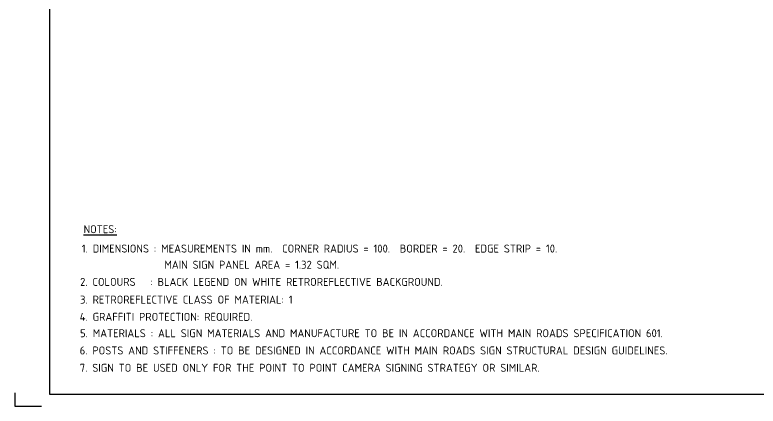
# Model space of a CAD drawing. Header units: millimetres. Extents: x 0 to 420, y 0 to 297.
# Drawn here: x 0 to 278.3, y 0 to 146.7 of the extents above; entities that cross this region are included whole.
import ezdxf
from ezdxf.enums import TextEntityAlignment as Align

# ---------------------------------------------------------------- set-up
doc = ezdxf.new("R2010")
doc.units = ezdxf.units.MM
doc.header["$MEASUREMENT"] = 0
for name, color, linetype in [('T25', 1, 'Continuous'), ('TBLK18', 4, 'Continuous'), ('TBLK25', 1, 'Continuous'), ('TBLK35', 3, 'Continuous'), ('TBLK50', 7, 'Continuous')]:
    doc.layers.add(name, color=color, linetype=linetype)
doc.styles.add('ISO', font='iso3098b.shx')

# ---------------------------------------------------------------- blocks, each defined once
blk = doc.blocks.new('A3BBLK')
at = {"layer": 'TBLK25'}
for p, q in [((0, 5), (0, 0)), ((0, 0), (10, 0))]:
    blk.add_line(p, q, dxfattribs=at)
at = {"layer": 'TBLK50'}
for p, q in [((13, 292.5), (13, 4.5)), ((13, 4.5), (415.5, 4.5))]:
    blk.add_line(p, q, dxfattribs=at)
blk = doc.blocks.new('a3_in_vtblk std dwg')
blk.add_blockref('A3BBLK', (0, 0))
at = {"layer": 'TBLK18', "style": 'ISO'}
blk.add_attdef('MR_DIRECTORATE', text='', height=1.5, dxfattribs=at).set_placement((381.5, 68.12), align=Align.CENTER)
for tag, p in [('STREET_NAME', (355.51, 62.1)), ('TELEPHONE_NO.', (368.31, 59.84)), ('SUBURB_POSTCODE', (388.49, 62.1)), ('FAX_NO.', (393.56, 59.84))]:
    blk.add_attdef(tag, p, '', height=1.5, dxfattribs=at)
at = {"layer": 'TBLK25', "style": 'ISO'}
for tag, height, p in [('MR_BRANCH', 2, (381.5, 65.2)), ('ROAD_SECTION', 1.75, (384.5, 29.16)), ('SLK', 1.75, (384.5, 26.11)), ('CHAINAGE', 1.75, (384.5, 19.21))]:
    blk.add_attdef(tag, text='', height=height, dxfattribs=at).set_placement(p, align=Align.CENTER)
for tag, p, height in [('FILE_NUMBER', (371.77, 54.24), 2.5), ('DESIGNED_/_DRAWN', (371.77, 49.49), 2), ('VERIFIED', (371.77, 44.49), 2), ('APPROVED', (371.77, 39.49), 2), ('LOCAL_AUTHORITY', (370.48, 16.73), 1.25)]:
    blk.add_attdef(tag, p, '', height=height, dxfattribs=at)
at = {"layer": 'TBLK35', "style": 'ISO', "width": 0.9}
for tag, p in [('ROAD_PROJECT&NUMBER', (384.5, 32.23)), ('DRAWING_DESCRIPTION', (384.5, 22.29))]:
    blk.add_attdef(tag, text='', height=2.5, dxfattribs=at).set_placement(p, align=Align.CENTER)
at = {"layer": 'TBLK50', "style": 'ISO'}
blk.add_attdef('MRWA_DRG_NUMBER', (356.29, 6.08), '', height=5, dxfattribs=at)

msp = doc.modelspace()

# ---------------------------------------------------------------- block references
msp.add_blockref('a3_in_vtblk std dwg', (0.0000004, -0.0000002))

# ---------------------------------------------------------------- texts
at = {"layer": 'T25', "color": 3, "style": 'ISO'}
for s, p in [('%%UNOTES:', (25.7246347, 64.8491442)), ('1. DIMENSIONS : MEASUREMENTS IN mm.  CORNER RADIUS = 100.  BORDER = 20.  EDGE STRIP = 10.', (25.0517592, 57.5827257)), ('MAIN SIGN PANEL AREA = 1.32 SQM.', (55.9728398, 51.5298142)), ('2. COLOURS   : BLACK LEGEND ON WHITE RETROREFLECTIVE BACKGROUND.', (24.4375115, 45.0896801)), ('3. RETROREFLECTIVE CLASS OF MATERIAL: 1', (24.4164354, 38.4497316)), ('4. GRAFFITI PROTECTION: REQUIRED.', (24.2818603, 31.9830326)), ('5. MATERIALS : ALL SIGN MATERIALS AND MANUFACTURE TO BE IN ACCORDANCE WITH MAIN ROADS SPECIFICATION 601. ', (24.4164354, 25.8481472)), ('6. POSTS AND STIFFENERS : TO BE DESIGNED IN ACCORDANCE WITH MAIN ROADS SIGN STRUCTURAL DESIGN GUIDELINES.', (24.2818603, 19.3814483)), ('7. SIGN TO BE USED ONLY FOR THE POINT TO POINT CAMERA SIGNING STRATEGY OR SIMILAR.', (24.3100439, 12.8823947))]:
    msp.add_text(s, height=3, dxfattribs=at).set_placement(p)

doc.saveas('drawing.dxf')
